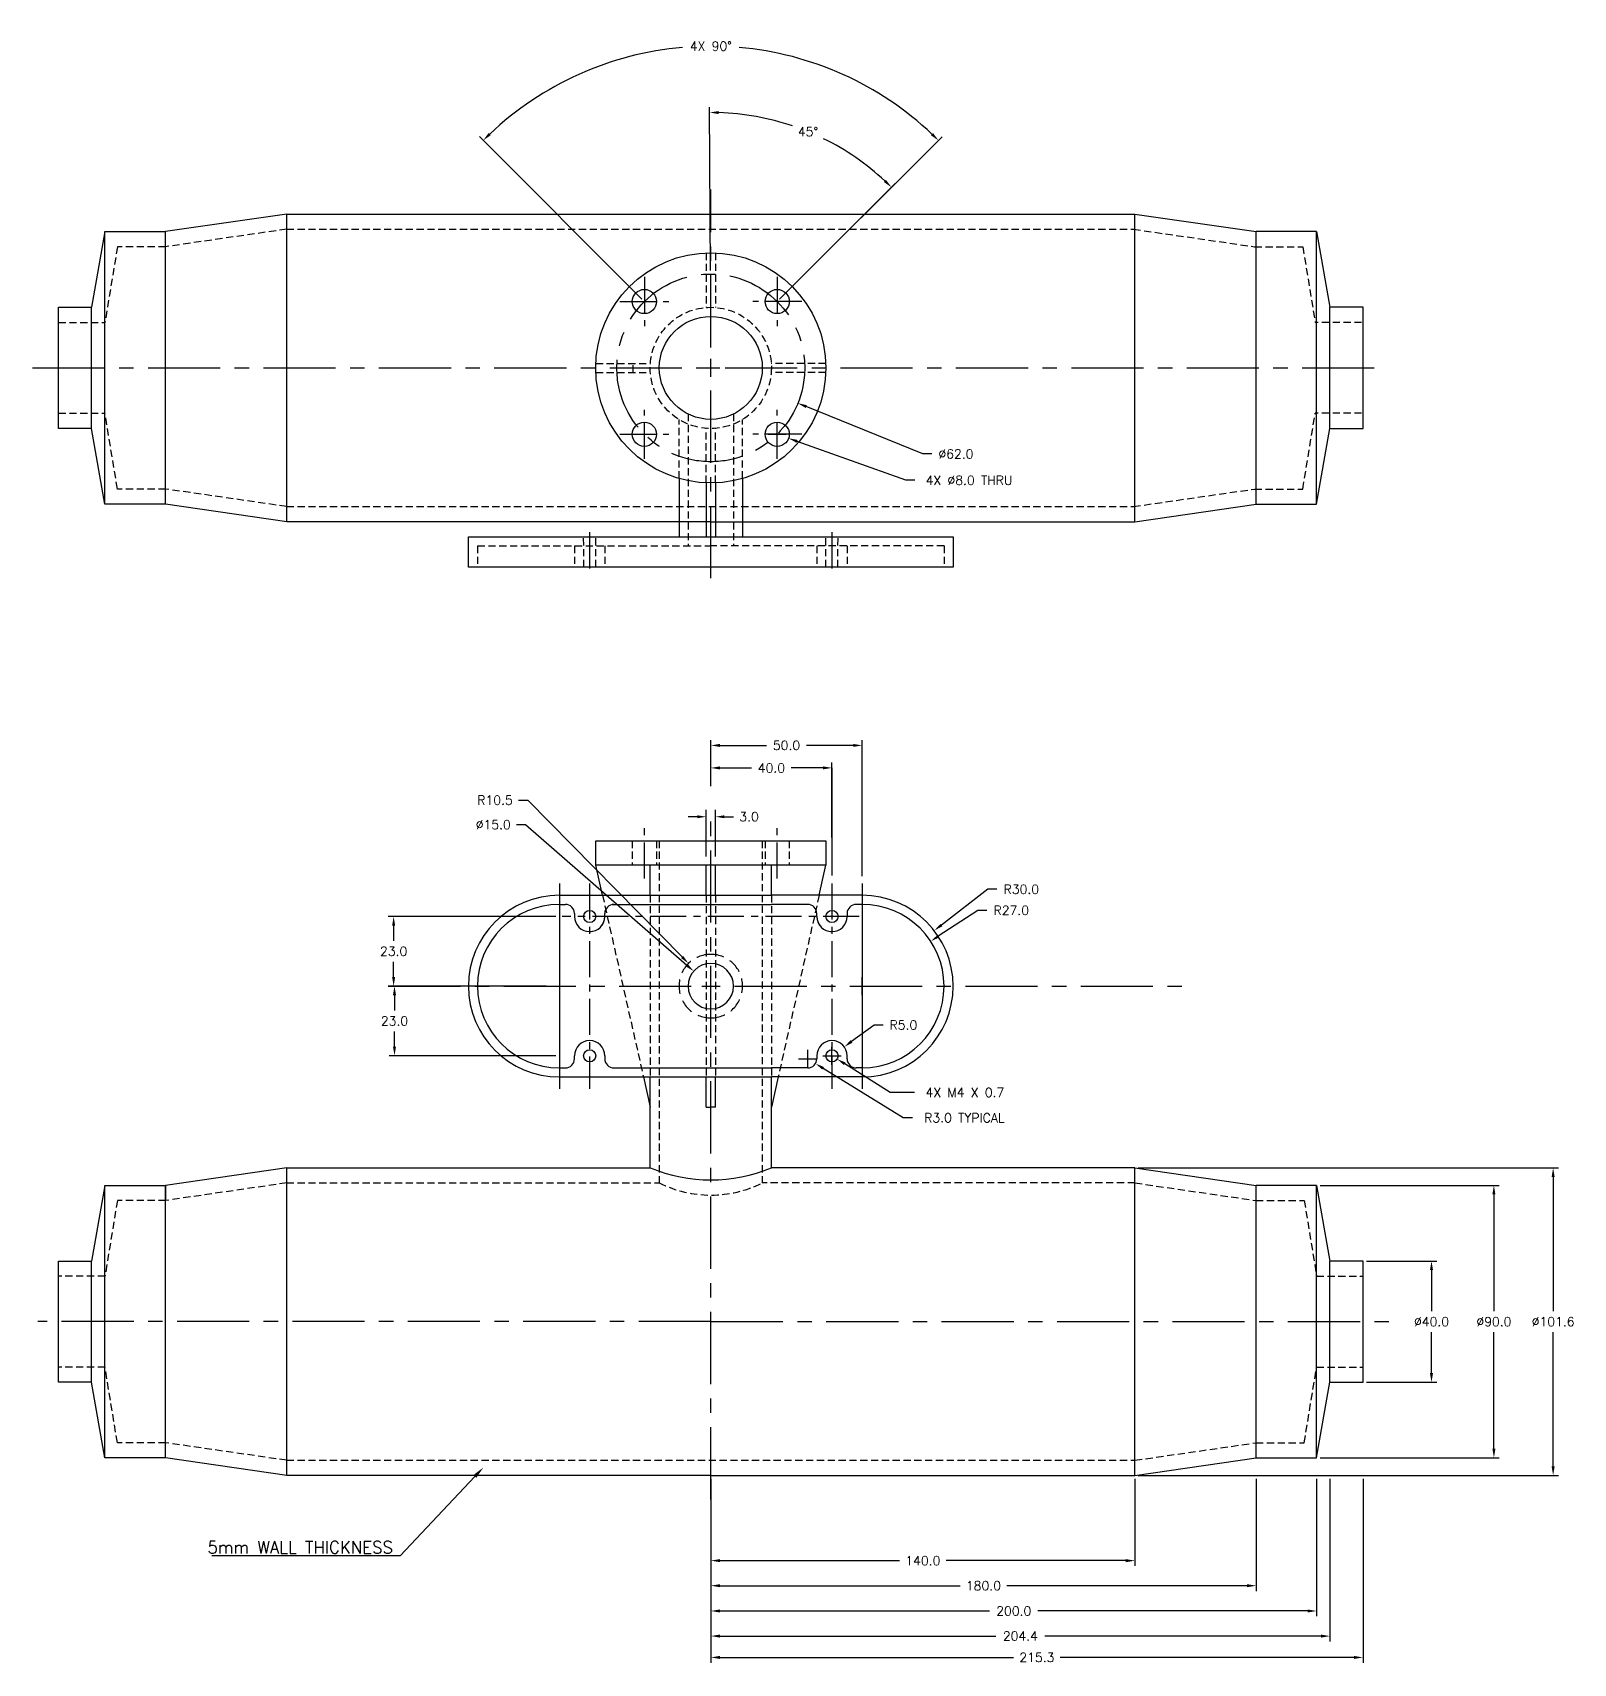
# Model space of a CAD drawing. Header units: millimetres. Extents: x -184 to 583, y -39 to 500.
# Drawn here: x -184 to 325, y -39 to 500 of the extents above; entities that cross this region are included whole.
import ezdxf
from ezdxf import colors
from ezdxf.entities.mleader import LeaderData, LeaderLine
from ezdxf.math import Vec2, Vec3

# ---------------------------------------------------------------- set-up
doc = ezdxf.new("R2010")
doc.units = ezdxf.units.MM
doc.header["$LTSCALE"] = 0.75
doc.linetypes.add('CENTER', pattern=[50.8, 31.75, -6.35, 6.35, -6.35])
doc.linetypes.add('HIDDEN', pattern=[9.525, 6.35, -3.175])
doc.layers.add('Center', color=7, linetype='CENTER')
doc.layers.add('Hidden', color=7, linetype='HIDDEN')
doc.styles.get("Standard").update_dxf_attribs({"font": 'simplex.shx'})
doc.dimstyles.new('mmDimStyle', dxfattribs={"dimtxt": 3, "dimasz": 3, "dimexe": 1.75, "dimexo": 1.125, "dimgap": 2, "dimtad": 0, "dimtih": 1, "dimtoh": 1, "dimdec": 1, "dimzin": 1, "dimdsep": 46, "dimtxsty": 'Standard', "dimcen": 3, "dimadec": 0, "dimazin": 0, "dimtfac": 1, "dimtdec": 1, "dimtofl": 0, "dimtmove": 0, "dimatfit": 3, "dimfxl": 1, "dimarcsym": 0})

# ---------------------------------------------------------------- blocks, each defined once
blk = doc.blocks.new('*D4')
at = {"color": 0, "lineweight": -2, "transparency": 16777216}
for p, q in [((40.17, 21.91), (40.17, -6.86)), ((180.17, 21.91), (180.17, -6.86))]:
    blk.add_line(p, q, dxfattribs=at)
at = {"color": 0, "linetype": 'Continuous', "lineweight": -2, "transparency": 16777216}
for p, q in [((43.17, -5.11), (102.45, -5.11)), ((177.17, -5.11), (117.88, -5.11))]:
    blk.add_line(p, q, dxfattribs=at)
at = {"color": 0, "transparency": 16777216}
for points in [[(43.17, -4.61), (43.17, -5.61), (40.17, -5.11)], [(177.17, -4.61), (177.17, -5.61), (180.17, -5.11)]]:
    blk.add_solid(points, dxfattribs=at)
at = {"layer": 'Defpoints', "color": 0, "transparency": 16777216}
for p in [(40.17, 23.03), (180.17, 23.03), (180.17, -5.11)]:
    blk.add_point(p, dxfattribs=at)
at = {"color": 0, "transparency": 16777216, "insert": (110.17, -5.11), "char_height": 3, "attachment_point": 5}
blk.add_mtext('140.0', dxfattribs=at)
blk = doc.blocks.new('*D5')
at = {"color": 0, "lineweight": -2, "transparency": 16777216}
for p, q in [((40.17, 21.91), (40.17, -15.13)), ((220.17, 21.91), (220.17, -15.13))]:
    blk.add_line(p, q, dxfattribs=at)
at = {"color": 0, "linetype": 'Continuous', "lineweight": -2, "transparency": 16777216}
for p, q in [((43.17, -13.38), (122.45, -13.38)), ((217.17, -13.38), (137.88, -13.38))]:
    blk.add_line(p, q, dxfattribs=at)
at = {"color": 0, "transparency": 16777216}
for points in [[(43.17, -12.88), (43.17, -13.88), (40.17, -13.38)], [(217.17, -12.88), (217.17, -13.88), (220.17, -13.38)]]:
    blk.add_solid(points, dxfattribs=at)
at = {"layer": 'Defpoints', "color": 0, "transparency": 16777216}
for p in [(40.17, 23.03), (220.17, 23.03), (220.17, -13.38)]:
    blk.add_point(p, dxfattribs=at)
at = {"color": 0, "transparency": 16777216, "insert": (130.17, -13.38), "char_height": 3, "attachment_point": 5}
blk.add_mtext('180.0', dxfattribs=at)
blk = doc.blocks.new('*D6')
at = {"color": 0, "lineweight": -2, "transparency": 16777216}
for p, q in [((40.17, 21.91), (40.17, -23.48)), ((240.17, 21.91), (240.17, -23.48))]:
    blk.add_line(p, q, dxfattribs=at)
at = {"color": 0, "linetype": 'Continuous', "lineweight": -2, "transparency": 16777216}
for p, q in [((43.17, -21.73), (132.17, -21.73)), ((237.17, -21.73), (148.17, -21.73))]:
    blk.add_line(p, q, dxfattribs=at)
at = {"color": 0, "transparency": 16777216}
for points in [[(43.17, -21.23), (43.17, -22.23), (40.17, -21.73)], [(237.17, -21.23), (237.17, -22.23), (240.17, -21.73)]]:
    blk.add_solid(points, dxfattribs=at)
at = {"layer": 'Defpoints', "color": 0, "transparency": 16777216}
for p in [(40.17, 23.03), (240.17, 23.03), (240.17, -21.73)]:
    blk.add_point(p, dxfattribs=at)
at = {"color": 0, "transparency": 16777216, "insert": (140.17, -21.73), "char_height": 3, "attachment_point": 5}
blk.add_mtext('200.0', dxfattribs=at)
blk = doc.blocks.new('*D7')
at = {"color": 0, "lineweight": -2, "transparency": 16777216}
for p, q in [((40.17, 21.91), (40.17, -31.77)), ((244.57, 21.91), (244.57, -31.77))]:
    blk.add_line(p, q, dxfattribs=at)
at = {"color": 0, "linetype": 'Continuous', "lineweight": -2, "transparency": 16777216}
for p, q in [((43.17, -30.02), (134.3, -30.02)), ((241.57, -30.02), (150.44, -30.02))]:
    blk.add_line(p, q, dxfattribs=at)
at = {"color": 0, "transparency": 16777216}
for points in [[(43.17, -29.52), (43.17, -30.52), (40.17, -30.02)], [(241.57, -29.52), (241.57, -30.52), (244.57, -30.02)]]:
    blk.add_solid(points, dxfattribs=at)
at = {"layer": 'Defpoints', "color": 0, "transparency": 16777216}
for p in [(40.17, 23.03), (244.57, 23.03), (244.57, -30.02)]:
    blk.add_point(p, dxfattribs=at)
at = {"color": 0, "transparency": 16777216, "insert": (142.37, -30.02), "char_height": 3, "attachment_point": 5}
blk.add_mtext('204.4', dxfattribs=at)
blk = doc.blocks.new('*D8')
at = {"color": 0, "lineweight": -2, "transparency": 16777216}
for p, q in [((40.17, 21.91), (40.17, -38.82)), ((255.47, 21.91), (255.47, -38.82))]:
    blk.add_line(p, q, dxfattribs=at)
at = {"color": 0, "linetype": 'Continuous', "lineweight": -2, "transparency": 16777216}
for p, q in [((43.17, -37.07), (140.1, -37.07)), ((252.47, -37.07), (155.53, -37.07))]:
    blk.add_line(p, q, dxfattribs=at)
at = {"color": 0, "transparency": 16777216}
for points in [[(43.17, -36.57), (43.17, -37.57), (40.17, -37.07)], [(252.47, -36.57), (252.47, -37.57), (255.47, -37.07)]]:
    blk.add_solid(points, dxfattribs=at)
at = {"layer": 'Defpoints', "color": 0, "transparency": 16777216}
for p in [(40.17, 23.03), (255.47, 23.03), (255.47, -37.07)]:
    blk.add_point(p, dxfattribs=at)
at = {"color": 0, "transparency": 16777216, "insert": (147.82, -37.07), "char_height": 3, "attachment_point": 5}
blk.add_mtext('215.3', dxfattribs=at)
blk = doc.blocks.new('*D9')
at = {"color": 0, "lineweight": -2, "transparency": 16777216}
for p, q in [((256.59, 93.83), (279.83, 93.83)), ((256.59, 53.83), (279.83, 53.83))]:
    blk.add_line(p, q, dxfattribs=at)
at = {"color": 0, "linetype": 'Continuous', "lineweight": -2, "transparency": 16777216}
for p, q in [((278.08, 90.83), (278.08, 77.33)), ((278.08, 56.83), (278.08, 70.33))]:
    blk.add_line(p, q, dxfattribs=at)
at = {"color": 0, "transparency": 16777216}
for points in [[(277.58, 90.83), (278.58, 90.83), (278.08, 93.83)], [(277.58, 56.83), (278.58, 56.83), (278.08, 53.83)]]:
    blk.add_solid(points, dxfattribs=at)
at = {"layer": 'Defpoints', "color": 0, "transparency": 16777216}
for p in [(255.47, 93.83), (255.47, 53.83), (278.08, 53.83)]:
    blk.add_point(p, dxfattribs=at)
at = {"color": 0, "transparency": 16777216, "insert": (278.08, 73.83), "char_height": 3, "attachment_point": 5}
blk.add_mtext('%%C40.0', dxfattribs=at)
blk = doc.blocks.new('*D10')
at = {"color": 0, "lineweight": -2, "transparency": 16777216}
for p, q in [((241.29, 118.83), (300.43, 118.83)), ((241.29, 28.83), (300.43, 28.83))]:
    blk.add_line(p, q, dxfattribs=at)
at = {"color": 0, "linetype": 'Continuous', "lineweight": -2, "transparency": 16777216}
for p, q in [((298.68, 115.83), (298.68, 77.33)), ((298.68, 31.83), (298.68, 70.33))]:
    blk.add_line(p, q, dxfattribs=at)
at = {"color": 0, "transparency": 16777216}
for points in [[(298.18, 115.83), (299.18, 115.83), (298.68, 118.83)], [(298.18, 31.83), (299.18, 31.83), (298.68, 28.83)]]:
    blk.add_solid(points, dxfattribs=at)
at = {"layer": 'Defpoints', "color": 0, "transparency": 16777216}
for p in [(240.17, 118.83), (240.17, 28.83), (298.68, 28.83)]:
    blk.add_point(p, dxfattribs=at)
at = {"color": 0, "transparency": 16777216, "insert": (298.68, 73.83), "char_height": 3, "attachment_point": 5}
blk.add_mtext('%%C90.0', dxfattribs=at)
blk = doc.blocks.new('*D11')
at = {"color": 0, "lineweight": -2, "transparency": 16777216}
for p, q in [((181.29, 124.63), (319.98, 124.63)), ((181.29, 23.03), (319.98, 23.03))]:
    blk.add_line(p, q, dxfattribs=at)
at = {"color": 0, "linetype": 'Continuous', "lineweight": -2, "transparency": 16777216}
for p, q in [((318.23, 121.63), (318.23, 77.33)), ((318.23, 26.03), (318.23, 70.33))]:
    blk.add_line(p, q, dxfattribs=at)
at = {"color": 0, "transparency": 16777216}
for points in [[(317.73, 121.63), (318.73, 121.63), (318.23, 124.63)], [(317.73, 26.03), (318.73, 26.03), (318.23, 23.03)]]:
    blk.add_solid(points, dxfattribs=at)
at = {"layer": 'Defpoints', "color": 0, "transparency": 16777216}
for p in [(180.17, 124.63), (180.17, 23.03), (318.23, 23.03)]:
    blk.add_point(p, dxfattribs=at)
at = {"color": 0, "transparency": 16777216, "insert": (318.23, 73.83), "char_height": 3, "attachment_point": 5}
blk.add_mtext('%%C101.6', dxfattribs=at)
blk = doc.blocks.new('*D12')
at = {"color": 0, "lineweight": -2, "transparency": 16777216}
for p, q in [((-10.96, 207.63), (-66.29, 207.63)), ((-16.91, 184.63), (-66.29, 184.63))]:
    blk.add_line(p, q, dxfattribs=at)
at = {"color": 0, "linetype": 'Continuous', "lineweight": -2, "transparency": 16777216}
for p, q in [((-64.54, 204.63), (-64.54, 199.63)), ((-64.54, 187.63), (-64.54, 192.63))]:
    blk.add_line(p, q, dxfattribs=at)
at = {"color": 0, "transparency": 16777216}
for points in [[(-65.04, 204.63), (-64.04, 204.63), (-64.54, 207.63)], [(-65.04, 187.63), (-64.04, 187.63), (-64.54, 184.63)]]:
    blk.add_solid(points, dxfattribs=at)
at = {"layer": 'Defpoints', "color": 0, "transparency": 16777216}
for p in [(-64.54, 207.63), (-9.83, 207.63), (-15.79, 184.63)]:
    blk.add_point(p, dxfattribs=at)
at = {"color": 0, "transparency": 16777216, "insert": (-64.54, 196.13), "char_height": 3, "attachment_point": 5}
blk.add_mtext('23.0', dxfattribs=at)
blk = doc.blocks.new('*D13')
at = {"color": 0, "lineweight": -2, "transparency": 16777216}
for p, q in [((-14.18, 184.63), (-66, 184.63)), ((-10.96, 161.63), (-66, 161.63))]:
    blk.add_line(p, q, dxfattribs=at)
at = {"color": 0, "linetype": 'Continuous', "lineweight": -2, "transparency": 16777216}
for p, q in [((-64.25, 181.63), (-64.25, 176.63)), ((-64.25, 164.63), (-64.25, 169.63))]:
    blk.add_line(p, q, dxfattribs=at)
at = {"color": 0, "transparency": 16777216}
for points in [[(-64.75, 181.63), (-63.75, 181.63), (-64.25, 184.63)], [(-64.75, 164.63), (-63.75, 164.63), (-64.25, 161.63)]]:
    blk.add_solid(points, dxfattribs=at)
at = {"layer": 'Defpoints', "color": 0, "transparency": 16777216}
for p in [(-13.05, 184.63), (-64.25, 161.63), (-9.83, 161.63)]:
    blk.add_point(p, dxfattribs=at)
at = {"color": 0, "transparency": 16777216, "insert": (-64.25, 173.13), "char_height": 3, "attachment_point": 5}
blk.add_mtext('23.0', dxfattribs=at)
blk = doc.blocks.new('*D14')
at = {"color": 0, "lineweight": -2, "transparency": 16777216}
for p, q in [((40.17, 250.62), (40.17, 258.45)), ((80.17, 233.76), (80.17, 258.45))]:
    blk.add_line(p, q, dxfattribs=at)
at = {"color": 0, "linetype": 'Continuous', "lineweight": -2, "transparency": 16777216}
for p, q in [((43.17, 256.7), (53.6, 256.7)), ((77.17, 256.7), (66.74, 256.7))]:
    blk.add_line(p, q, dxfattribs=at)
at = {"color": 0, "transparency": 16777216}
for points in [[(43.17, 257.2), (43.17, 256.2), (40.17, 256.7)], [(77.17, 257.2), (77.17, 256.2), (80.17, 256.7)]]:
    blk.add_solid(points, dxfattribs=at)
at = {"layer": 'Defpoints', "color": 0, "transparency": 16777216}
for p in [(80.17, 256.7), (40.17, 249.5), (80.17, 232.63)]:
    blk.add_point(p, dxfattribs=at)
at = {"color": 0, "transparency": 16777216, "insert": (60.17, 256.7), "char_height": 3, "attachment_point": 5}
blk.add_mtext('40.0', dxfattribs=at)
blk = doc.blocks.new('*D15')
at = {"color": 0, "lineweight": -2, "transparency": 16777216}
for p, q in [((40.17, 251), (40.17, 265.88)), ((90.17, 220.92), (90.17, 265.88))]:
    blk.add_line(p, q, dxfattribs=at)
at = {"color": 0, "linetype": 'Continuous', "lineweight": -2, "transparency": 16777216}
for p, q in [((43.17, 264.13), (58.6, 264.13)), ((87.17, 264.13), (71.74, 264.13))]:
    blk.add_line(p, q, dxfattribs=at)
at = {"color": 0, "transparency": 16777216}
for points in [[(43.17, 264.63), (43.17, 263.63), (40.17, 264.13)], [(87.17, 264.63), (87.17, 263.63), (90.17, 264.13)]]:
    blk.add_solid(points, dxfattribs=at)
at = {"layer": 'Defpoints', "color": 0, "transparency": 16777216}
for p in [(90.17, 264.13), (40.17, 249.87), (90.17, 219.8)]:
    blk.add_point(p, dxfattribs=at)
at = {"color": 0, "transparency": 16777216, "insert": (65.17, 264.13), "char_height": 3, "attachment_point": 5}
blk.add_mtext('50.0', dxfattribs=at)
blk = doc.blocks.new('*D25')
at = {"color": 0, "lineweight": -2, "transparency": 16777216}
for p, q in [((40.02, 420.94), (39.77, 474.91)), ((62.88, 411.53), (101.05, 449.7))]:
    blk.add_line(p, q, dxfattribs=at)
at = {"color": 0, "linetype": 'Continuous', "lineweight": -2, "transparency": 16777216}
for start, end in [(71.3618, 88.2253), (47.0379, 63.7984)]:
    blk.add_arc((40.17, 388.81), 84.35, start, end, dxfattribs=at)
at = {"color": 0, "transparency": 16777216}
for points in [[(42.77, 472.62), (42.79, 473.62), (39.78, 473.16)], [(98, 450.9), (97.31, 450.18), (99.81, 448.46)]]:
    blk.add_solid(points, dxfattribs=at)
at = {"layer": 'Defpoints', "color": 0, "transparency": 16777216}
for p in [(82.23, 461.93), (40.02, 419.81), (62.09, 410.73), (40.17, 388.81)]:
    blk.add_point(p, dxfattribs=at)
at = {"color": 0, "transparency": 16777216, "insert": (72.27, 466.82), "char_height": 3, "attachment_point": 5}
blk.add_mtext('45°', dxfattribs=at)
blk = doc.blocks.new('*D26')
at = {"color": 0, "lineweight": -2, "transparency": 16777216}
for p, q in [((17.45, 411.53), (-36.2, 465.18)), ((62.89, 411.52), (116.57, 465.14))]:
    blk.add_line(p, q, dxfattribs=at)
at = {"color": 0, "linetype": 'Continuous', "lineweight": -2, "transparency": 16777216}
for start, end in [(95.0399, 133.3821), (46.5925, 84.9347)]:
    blk.add_arc((40.17, 388.81), 106.25, start, end, dxfattribs=at)
at = {"color": 0, "transparency": 16777216}
for points in [[(-32.46, 465.67), (-33.16, 466.39), (-34.96, 463.94)], [(113.53, 466.36), (112.83, 465.64), (115.33, 463.91)]]:
    blk.add_solid(points, dxfattribs=at)
at = {"layer": 'Defpoints', "color": 0, "transparency": 16777216}
for p in [(67.7, 491.43), (18.25, 410.73), (62.1, 410.72), (40.17, 388.81)]:
    blk.add_point(p, dxfattribs=at)
at = {"color": 0, "transparency": 16777216, "insert": (40.19, 495.06), "char_height": 3, "attachment_point": 5}
blk.add_mtext('4X 90°', dxfattribs=at)
blk = doc.blocks.new('*D27')
at = {"color": 0, "lineweight": -2, "transparency": 16777216}
for p, q in [((37.17, 388.81), (43.17, 388.81)), ((40.17, 385.81), (40.17, 391.81))]:
    blk.add_line(p, q, dxfattribs=at)
at = {"color": 0, "linetype": 'Continuous', "lineweight": -2, "transparency": 16777216}
for p, q in [((110.16, 360.39), (71.67, 376.02)), ((113.16, 360.39), (110.16, 360.39))]:
    blk.add_line(p, q, dxfattribs=at)
at = {"color": 0, "transparency": 16777216}
blk.add_solid([(71.86, 376.49), (71.48, 375.56), (68.89, 377.15)], dxfattribs=at)
at = {"layer": 'Defpoints', "color": 0, "transparency": 16777216}
for p in [(11.44, 400.48), (68.89, 377.15)]:
    blk.add_point(p, dxfattribs=at)
at = {"color": 0, "transparency": 16777216, "insert": (121.09, 360.39), "char_height": 3, "attachment_point": 5}
blk.add_mtext('∅62.0', dxfattribs=at)
blk = doc.blocks.new('*D28')
at = {"color": 0, "lineweight": -2, "transparency": 16777216}
for p, q in [((59.09, 366.89), (65.09, 366.89)), ((62.09, 363.89), (62.09, 369.89))]:
    blk.add_line(p, q, dxfattribs=at)
at = {"color": 0, "linetype": 'Continuous', "lineweight": -2, "transparency": 16777216}
for p, q in [((104.57, 351.7), (68.68, 364.54)), ((107.57, 351.7), (104.57, 351.7))]:
    blk.add_line(p, q, dxfattribs=at)
at = {"color": 0, "transparency": 16777216}
blk.add_solid([(68.85, 365.01), (68.51, 364.06), (65.85, 365.55)], dxfattribs=at)
at = {"layer": 'Defpoints', "color": 0, "transparency": 16777216}
for p in [(58.32, 368.24), (65.85, 365.55)]:
    blk.add_point(p, dxfattribs=at)
at = {"color": 0, "transparency": 16777216, "insert": (125.43, 351.7), "char_height": 3, "attachment_point": 5}
blk.add_mtext('4X ∅8.0 THRU', dxfattribs=at)
blk = doc.blocks.new('*D43')
at = {"color": 0, "linetype": 'Continuous', "lineweight": -2, "ltscale": 0.5, "transparency": 16777216}
for p, q in [((35.67, 240.57), (32.67, 240.57)), ((44.67, 240.57), (47.67, 240.57))]:
    blk.add_line(p, q, dxfattribs=at)
at = {"color": 0, "lineweight": -2, "ltscale": 0.5, "transparency": 16777216}
for p, q in [((38.67, 241.69), (38.67, 242.32)), ((41.67, 241.69), (41.67, 242.32))]:
    blk.add_line(p, q, dxfattribs=at)
at = {"color": 0, "ltscale": 0.5, "transparency": 16777216}
for points in [[(35.67, 241.07), (35.67, 240.07), (38.67, 240.57)], [(44.67, 241.07), (44.67, 240.07), (41.67, 240.57)]]:
    blk.add_solid(points, dxfattribs=at)
at = {"layer": 'Defpoints', "color": 0, "ltscale": 0.5, "transparency": 16777216}
for p in [(38.67, 240.57), (41.67, 240.57), (41.67, 240.57)]:
    blk.add_point(p, dxfattribs=at)
at = {"color": 0, "ltscale": 0.5, "transparency": 16777216, "insert": (52.81, 240.57), "char_height": 3, "attachment_point": 5}
blk.add_mtext('3.0', dxfattribs=at)
blk = doc.blocks.new('*D46')
at = {"color": 0, "linetype": 'Continuous', "lineweight": -2, "ltscale": 0.5, "transparency": 16777216}
for p, q in [((-24.01, 237.96), (-21.01, 237.96)), ((-21.01, 237.96), (32.25, 191.53))]:
    blk.add_line(p, q, dxfattribs=at)
at = {"color": 0, "lineweight": -2, "ltscale": 0.5, "transparency": 16777216}
for p, q in [((37.17, 184.63), (43.17, 184.63)), ((40.17, 181.63), (40.17, 187.63))]:
    blk.add_line(p, q, dxfattribs=at)
at = {"color": 0, "ltscale": 0.5, "transparency": 16777216}
blk.add_solid([(32.58, 191.91), (31.92, 191.16), (34.51, 189.56)], dxfattribs=at)
at = {"layer": 'Defpoints', "color": 0, "ltscale": 0.5, "transparency": 16777216}
for p in [(34.51, 189.56), (45.82, 179.71)]:
    blk.add_point(p, dxfattribs=at)
at = {"color": 0, "ltscale": 0.5, "transparency": 16777216, "insert": (-31.65, 237.96), "char_height": 3, "attachment_point": 5}
blk.add_mtext('∅15.0', dxfattribs=at)
blk = doc.blocks.new('*D47')
at = {"color": 0, "linetype": 'Continuous', "lineweight": -2, "ltscale": 0.5, "transparency": 16777216}
for p, q in [((-23.27, 246.04), (-20.27, 246.04)), ((-20.27, 246.04), (30.7, 194.26))]:
    blk.add_line(p, q, dxfattribs=at)
at = {"color": 0, "lineweight": -2, "ltscale": 0.5, "transparency": 16777216}
for p, q in [((37.17, 184.63), (43.17, 184.63)), ((40.17, 181.63), (40.17, 187.63))]:
    blk.add_line(p, q, dxfattribs=at)
at = {"color": 0, "ltscale": 0.5, "transparency": 16777216}
blk.add_solid([(31.05, 194.61), (30.34, 193.91), (32.8, 192.12)], dxfattribs=at)
at = {"layer": 'Defpoints', "color": 0, "ltscale": 0.5, "transparency": 16777216}
for p in [(32.8, 192.12), (40.17, 184.63)]:
    blk.add_point(p, dxfattribs=at)
at = {"color": 0, "ltscale": 0.5, "transparency": 16777216, "insert": (-31.06, 246.04), "char_height": 3, "attachment_point": 5}
blk.add_mtext('R10.5', dxfattribs=at)
blk = doc.blocks.new('*D48')
at = {"color": 0, "linetype": 'Continuous', "lineweight": -2, "ltscale": 0.5, "transparency": 16777216}
for p, q in [((128.31, 209.65), (115.25, 201.09)), ((131.31, 209.65), (128.31, 209.65))]:
    blk.add_line(p, q, dxfattribs=at)
at = {"color": 0, "lineweight": -2, "ltscale": 0.5, "transparency": 16777216}
for p, q in [((87.17, 184.63), (93.17, 184.63)), ((90.17, 181.63), (90.17, 187.63))]:
    blk.add_line(p, q, dxfattribs=at)
at = {"color": 0, "ltscale": 0.5, "transparency": 16777216}
blk.add_solid([(114.98, 201.5), (115.53, 200.67), (112.75, 199.44)], dxfattribs=at)
at = {"layer": 'Defpoints', "color": 0, "ltscale": 0.5, "transparency": 16777216}
for p in [(112.75, 199.44), (90.17, 184.63)]:
    blk.add_point(p, dxfattribs=at)
at = {"color": 0, "ltscale": 0.5, "transparency": 16777216, "insert": (139.38, 209.65), "char_height": 3, "attachment_point": 5}
blk.add_mtext('R27.0', dxfattribs=at)
blk = doc.blocks.new('*D49')
at = {"color": 0, "linetype": 'Continuous', "lineweight": -2, "ltscale": 0.5, "transparency": 16777216}
for p, q in [((131.62, 216.63), (116.29, 204.8)), ((134.62, 216.63), (131.62, 216.63))]:
    blk.add_line(p, q, dxfattribs=at)
at = {"color": 0, "lineweight": -2, "ltscale": 0.5, "transparency": 16777216}
for p, q in [((87.17, 184.63), (93.17, 184.63)), ((90.17, 181.63), (90.17, 187.63))]:
    blk.add_line(p, q, dxfattribs=at)
at = {"color": 0, "ltscale": 0.5, "transparency": 16777216}
blk.add_solid([(115.98, 205.19), (116.6, 204.4), (113.92, 202.97)], dxfattribs=at)
at = {"layer": 'Defpoints', "color": 0, "ltscale": 0.5, "transparency": 16777216}
for p in [(113.92, 202.97), (90.17, 184.63)]:
    blk.add_point(p, dxfattribs=at)
at = {"color": 0, "ltscale": 0.5, "transparency": 16777216, "insert": (142.69, 216.63), "char_height": 3, "attachment_point": 5}
blk.add_mtext('R30.0', dxfattribs=at)
blk = doc.blocks.new('*D50')
at = {"color": 0, "linetype": 'Continuous', "lineweight": -2, "ltscale": 0.5, "transparency": 16777216}
for p, q in [((94.11, 171.78), (86.63, 166.34)), ((97.11, 171.78), (94.11, 171.78))]:
    blk.add_line(p, q, dxfattribs=at)
at = {"color": 0, "lineweight": -2, "ltscale": 0.5, "transparency": 16777216}
for p, q in [((77.17, 161.63), (83.17, 161.63)), ((80.17, 158.63), (80.17, 164.63))]:
    blk.add_line(p, q, dxfattribs=at)
at = {"color": 0, "ltscale": 0.5, "transparency": 16777216}
blk.add_solid([(86.34, 166.75), (86.93, 165.94), (84.21, 164.58)], dxfattribs=at)
at = {"layer": 'Defpoints', "color": 0, "ltscale": 0.5, "transparency": 16777216}
for p in [(80.17, 161.63), (84.21, 164.58)]:
    blk.add_point(p, dxfattribs=at)
at = {"color": 0, "ltscale": 0.5, "transparency": 16777216, "insert": (103.75, 171.78), "char_height": 3, "attachment_point": 5}
blk.add_mtext('R5.0', dxfattribs=at)
blk = doc.blocks.new('*D51')
at = {"color": 0, "lineweight": -2, "ltscale": 0.5, "transparency": 16777216}
for p, q in [((77.17, 161.63), (83.17, 161.63)), ((80.17, 158.63), (80.17, 164.63))]:
    blk.add_line(p, q, dxfattribs=at)
at = {"color": 0, "linetype": 'Continuous', "lineweight": -2, "ltscale": 0.5, "transparency": 16777216}
for p, q in [((99.35, 149.51), (84.39, 158.96)), ((107.42, 149.51), (99.35, 149.51))]:
    blk.add_line(p, q, dxfattribs=at)
at = {"color": 0, "ltscale": 0.5, "transparency": 16777216}
blk.add_solid([(84.66, 159.39), (84.13, 158.54), (81.86, 160.57)], dxfattribs=at)
at = {"layer": 'Defpoints', "color": 0, "ltscale": 0.5, "transparency": 16777216}
for p in [(80.17, 161.63), (81.86, 160.57)]:
    blk.add_point(p, dxfattribs=at)
at = {"color": 0, "ltscale": 0.5, "transparency": 16777216, "insert": (124.06, 149.51), "char_height": 3, "attachment_point": 5}
blk.add_mtext('4X M4 X 0.7', dxfattribs=at)
blk = doc.blocks.new('*D52')
at = {"color": 0, "lineweight": -2, "ltscale": 0.5, "transparency": 16777216}
for p, q in [((72.17, 157.63), (72.17, 163.63)), ((69.17, 160.63), (75.17, 160.63))]:
    blk.add_line(p, q, dxfattribs=at)
at = {"color": 0, "linetype": 'Continuous', "lineweight": -2, "ltscale": 0.5, "transparency": 16777216}
for p, q in [((103.72, 141.13), (77.27, 157.48)), ((106.72, 141.13), (103.72, 141.13))]:
    blk.add_line(p, q, dxfattribs=at)
at = {"color": 0, "ltscale": 0.5, "transparency": 16777216}
blk.add_solid([(77.53, 157.91), (77.01, 157.05), (74.72, 159.06)], dxfattribs=at)
at = {"layer": 'Defpoints', "color": 0, "ltscale": 0.5, "transparency": 16777216}
for p in [(72.17, 160.63), (74.72, 159.06)]:
    blk.add_point(p, dxfattribs=at)
at = {"color": 0, "ltscale": 0.5, "transparency": 16777216, "insert": (123.87, 141.13), "char_height": 3, "attachment_point": 5}
blk.add_mtext('R3.0 TYPICAL', dxfattribs=at)

msp = doc.modelspace()

# ---------------------------------------------------------------- linework, layer by layer
for p, q in [((-99.83, 439.61), (-139.83, 433.81)), ((-99.83, 338.01), (-99.83, 439.61)), ((-99.83, 439.61), (180.17, 439.61)), ((180.17, 338.01), (180.17, 439.61)), ((180.17, 439.61), (220.17, 433.81)), ((-159.83, 433.81), (-164.23, 408.81)), ((-159.83, 343.81), (-159.83, 433.81)), ((-159.83, 433.81), (-139.83, 433.81)), ((-139.83, 343.81), (-139.83, 433.81)), ((220.17, 343.81), (220.17, 433.81)), ((240.17, 433.81), (220.17, 433.81)), ((240.17, 343.81), (240.17, 433.81)), ((240.17, 433.81), (244.57, 408.81)), ((-175.13, 368.81), (-175.13, 408.81)), ((-175.13, 408.81), (-164.23, 408.81)), ((-164.23, 368.81), (-164.23, 408.81)), ((244.57, 368.81), (244.57, 408.81)), ((255.47, 408.81), (244.57, 408.81)), ((255.47, 368.81), (255.47, 408.81)), ((-164.23, 368.81), (-175.13, 368.81)), ((-159.83, 343.81), (-164.23, 368.81)), ((240.17, 343.81), (244.57, 368.81)), ((244.57, 368.81), (255.47, 368.81)), ((29.67, 352.29), (29.67, 333.01)), ((38.67, 350.84), (38.67, 333.01)), ((41.67, 350.84), (41.67, 333.01)), ((50.67, 352.29), (50.67, 333.01)), ((-139.83, 343.81), (-159.83, 343.81)), ((-99.83, 338.01), (-139.83, 343.81)), ((180.17, 338.01), (220.17, 343.81)), ((220.17, 343.81), (240.17, 343.81)), ((40.17, 338.01), (-99.83, 338.01)), ((40.17, 338.01), (180.17, 338.01)), ((-39.83, 323.01), (-39.83, 333.01)), ((-39.83, 333.01), (40.17, 333.01)), ((40.17, 333.01), (120.17, 333.01)), ((120.17, 333.01), (120.17, 323.01)), ((120.17, 323.01), (-39.83, 323.01)), ((80.17, 256.7), (80.17, 221.22)), ((2.17, 232.63), (78.17, 232.63)), ((2.17, 224.63), (2.17, 232.63)), ((78.17, 232.63), (78.17, 224.63)), ((4.42, 214.63), (2.17, 224.63)), ((78.17, 224.63), (2.17, 224.63)), ((20.17, 214.63), (20.17, 224.63)), ((38.67, 214.63), (38.67, 224.63)), ((41.67, 214.63), (41.67, 224.63)), ((60.17, 214.63), (60.17, 224.63)), ((75.92, 214.63), (78.17, 224.63)), ((-9.83, 214.63), (20.17, 214.63)), ((-9.83, 211.63), (-7.83, 211.63)), ((7.6, 211.63), (20.17, 211.63)), ((20.17, 214.63), (60.17, 214.63)), ((20.17, 211.63), (60.17, 211.63)), ((90.17, 214.63), (60.17, 214.63)), ((72.73, 211.63), (60.17, 211.63)), ((90.17, 211.63), (88.17, 211.63)), ((-4.83, 208.63), (-4.83, 207.63)), ((5.17, 207.63), (5.17, 208.63)), ((75.17, 207.63), (75.17, 208.63)), ((85.17, 208.63), (85.17, 207.63)), ((-4.83, 160.63), (-4.83, 161.63)), ((5.17, 161.63), (5.17, 160.63)), ((75.17, 161.63), (75.17, 160.63)), ((85.17, 160.63), (85.17, 161.63)), ((-9.83, 157.63), (-7.83, 157.63)), ((8.17, 157.63), (20.17, 157.63)), ((20.17, 157.63), (60.17, 157.63)), ((72.17, 157.63), (60.17, 157.63)), ((90.17, 157.63), (88.17, 157.63)), ((-9.83, 154.63), (20.17, 154.63)), ((20.17, 154.63), (60.17, 154.63)), ((90.17, 154.63), (60.17, 154.63)), ((20.17, 124.63), (20.17, 144.63)), ((60.17, 124.63), (60.17, 144.63)), ((-99.83, 124.63), (-139.83, 118.83)), ((-99.83, 23.03), (-99.83, 124.63)), ((-99.83, 124.63), (20.17, 124.63)), ((180.17, 124.63), (60.17, 124.63)), ((180.17, 23.03), (180.17, 124.63)), ((180.17, 124.63), (220.17, 118.83)), ((-159.83, 118.83), (-164.23, 93.83)), ((-159.83, 28.83), (-159.83, 118.83)), ((-159.83, 118.83), (-139.83, 118.83)), ((-139.83, 28.83), (-139.83, 118.83)), ((220.17, 28.83), (220.17, 118.83)), ((240.17, 118.83), (220.17, 118.83)), ((240.17, 28.83), (240.17, 118.83)), ((240.17, 118.83), (244.57, 93.83)), ((-175.13, 53.83), (-175.13, 93.83)), ((-175.13, 93.83), (-164.23, 93.83)), ((-164.23, 53.83), (-164.23, 93.83)), ((244.57, 53.83), (244.57, 93.83)), ((255.47, 93.83), (244.57, 93.83)), ((255.47, 53.83), (255.47, 93.83)), ((-164.23, 53.83), (-175.13, 53.83)), ((-159.83, 28.83), (-164.23, 53.83)), ((240.17, 28.83), (244.57, 53.83)), ((244.57, 53.83), (255.47, 53.83)), ((-139.83, 28.83), (-159.83, 28.83)), ((-99.83, 23.03), (-139.83, 28.83)), ((180.17, 23.03), (220.17, 28.83)), ((220.17, 28.83), (240.17, 28.83)), ((40.17, 23.03), (-99.83, 23.03)), ((40.17, 23.03), (180.17, 23.03))]:
    msp.add_line(p, q)
at = {"ltscale": 0.5}
for p, q in [((38.67, 227.4), (38.67, 242.81)), ((41.67, 227.4), (41.67, 242.81)), ((-9.83, 218.53), (-9.83, 150.75)), ((90.17, 218.53), (90.17, 150.75)), ((17.92, 154.63), (20.17, 144.63)), ((20.17, 144.63), (20.17, 154.63)), ((38.67, 144.63), (38.67, 154.63)), ((41.67, 144.63), (41.67, 154.63)), ((62.42, 154.63), (60.17, 144.63)), ((60.17, 144.63), (60.17, 154.63)), ((-139.83, 118.83), (-139.83, 113.83))]:
    msp.add_line(p, q, dxfattribs=at)
for centre, radius in [((40.17, 388.81), 38), ((18.25, 410.73), 4), ((62.09, 410.73), 4), ((18.25, 366.89), 4), ((62.09, 366.89), 4), ((0.17, 207.63), 2), ((0.17, 207.63), 2), ((80.17, 207.63), 2), ((80.17, 207.63), 2), ((0.17, 161.63), 2), ((80.17, 161.63), 2)]:
    msp.add_circle(centre, radius)
msp.add_circle((40.17, 388.81), 17, dxfattribs=at)
for centre, radius, start, end in [((-9.83, 184.63), 30, 90, 270), ((-9.83, 184.63), 27, 90, 270), ((-7.83, 208.63), 3, 0, 90), ((8.17, 208.63), 3, 90, 180), ((72.17, 208.63), 3, 0, 90), ((88.17, 208.63), 3, 90, 180), ((90.17, 184.63), 30, 270, 90), ((90.17, 184.63), 27, 270, 90), ((0.17, 207.63), 5, 180, 0), ((0.17, 207.63), 5, 269.9862, 1.2553), ((80.17, 207.63), 5, 178.7447, 270.0138), ((80.17, 207.63), 5, 180, 0), ((40.17, 184.63), 7.5, 90, 270), ((40.17, 184.63), 7.5, 270, 90), ((0.17, 161.63), 5, 0, 180), ((80.17, 161.63), 5, 0, 180), ((-7.83, 160.63), 3, 270, 0), ((8.17, 160.63), 3, 180, 270), ((72.17, 160.63), 3, 270, 0), ((88.17, 160.63), 3, 180, 270), ((40.17, 172.63), 52, 247.3801, 292.6199), ((40.17, 172.63), 52, 247.3801, 292.6199)]:
    msp.add_arc(centre, radius, start, end)
at = {"layer": 'Center'}
for p, q in [((40.17, 319.38), (40.17, 447.77)), ((-183.71, 388.81), (262.3, 388.81)), ((40.17, 15.11), (40.17, 242.81)), ((-66.29, 184.63), (198.17, 184.63)), ((38.67, 144.63), (40.17, 144.63)), ((41.67, 144.63), (40.17, 144.63)), ((40.17, 73.83), (-181.97, 73.83)), ((40.17, 73.83), (264.91, 73.83))]:
    msp.add_line(p, q, dxfattribs=at)
at = {"layer": 'Center', "ltscale": 0.5}
for p, q in [((18.25, 418.83), (18.25, 402.63)), ((62.09, 418.83), (62.09, 402.63)), ((10.15, 410.73), (26.33, 410.73)), ((70.19, 410.73), (54, 410.73)), ((18.25, 358.79), (18.25, 374.99)), ((62.09, 358.79), (62.09, 374.99)), ((10.15, 366.89), (26.33, 366.89)), ((70.19, 366.89), (54, 366.89)), ((0.17, 334.51), (0.17, 321.56)), ((80.17, 334.51), (80.17, 321.56)), ((18.25, 220.17), (18.25, 237.09)), ((62.09, 220.17), (62.09, 237.09)), ((0.17, 218.53), (0.17, 150.71)), ((80.17, 218.53), (80.17, 150.71)), ((89.17, 207.63), (-8.86, 207.63))]:
    msp.add_line(p, q, dxfattribs=at)
at = {"layer": 'Center'}
msp.add_circle((40.17, 388.81), 31, dxfattribs=at)
at = {"layer": 'Hidden', "ltscale": 0.5}
for p, q in [((-99.83, 434.61), (-139.83, 428.81)), ((-99.83, 434.61), (180.17, 434.61)), ((179.7, 434.61), (219.7, 428.81)), ((-155.71, 428.81), (-159.83, 403.81)), ((-139.83, 428.81), (-155.71, 428.81)), ((38.67, 426.78), (38.67, 408.76)), ((41.67, 426.78), (41.67, 408.76)), ((219.7, 428.81), (235.58, 428.81)), ((235.58, 428.81), (239.7, 403.81)), ((-175.13, 403.81), (-159.83, 403.81)), ((255, 403.81), (239.7, 403.81)), ((2.2, 390.31), (20.22, 390.31)), ((14.56, 387.31), (14.56, 390.31)), ((78.14, 390.31), (60.11, 390.31)), ((2.2, 387.31), (20.22, 387.31)), ((78.14, 387.31), (60.11, 387.31)), ((-175.13, 373.81), (-159.83, 373.81)), ((-155.71, 348.81), (-159.83, 373.81)), ((29.67, 352.29), (29.67, 371.79)), ((32.67, 373.56), (32.67, 330.01)), ((47.67, 373.56), (47.67, 330.01)), ((50.67, 352.29), (50.67, 371.79)), ((235.58, 348.81), (239.7, 373.81)), ((255, 373.81), (239.7, 373.81)), ((38.67, 350.84), (38.67, 368.87)), ((41.67, 350.84), (41.67, 368.87)), ((-139.83, 348.81), (-155.71, 348.81)), ((-99.83, 343.01), (-139.83, 348.81)), ((179.7, 343.01), (219.7, 348.81)), ((219.7, 348.81), (235.58, 348.81)), ((-99.83, 343.01), (180.17, 343.01)), ((-36.83, 330.01), (40.17, 330.01)), ((-36.83, 330.01), (-36.83, 323.01)), ((-4.83, 330.01), (-4.83, 323.01)), ((-1.73, 323.01), (-1.83, 333.01)), ((2.17, 323.01), (2.17, 333.01)), ((5.17, 330.01), (5.17, 323.01)), ((117.17, 330.01), (40.17, 330.01)), ((75.17, 330.01), (75.17, 323.01)), ((78.17, 323.01), (78.17, 333.01)), ((82.06, 323.01), (82.17, 333.01)), ((85.17, 330.01), (85.17, 323.01)), ((117.17, 330.01), (117.17, 323.01)), ((14.25, 232.63), (14.25, 224.63)), ((22.25, 232.63), (22.25, 224.63)), ((23.17, 232.63), (23.17, 119.63)), ((57.17, 232.63), (57.17, 119.63)), ((58.09, 232.63), (58.09, 224.63)), ((66.09, 232.63), (66.09, 224.63)), ((4.42, 214.63), (17.92, 154.63)), ((20.17, 214.63), (20.17, 154.63)), ((38.67, 214.63), (38.67, 154.63)), ((41.67, 214.63), (41.67, 154.63)), ((60.17, 214.63), (60.17, 154.63)), ((75.92, 214.63), (62.42, 154.63)), ((-99.83, 119.63), (-139.83, 113.83)), ((-99.83, 119.63), (23.17, 119.63)), ((180.17, 119.63), (57.17, 119.63)), ((180.17, 119.63), (220.17, 113.83)), ((-155.73, 113.83), (-159.83, 88.83)), ((-139.83, 113.83), (-155.73, 113.83)), ((220.17, 113.83), (236.07, 113.83)), ((236.07, 113.83), (240.17, 88.83)), ((-159.83, 88.83), (-175.13, 88.83)), ((240.17, 88.83), (255.47, 88.83)), ((-159.83, 58.83), (-175.13, 58.83)), ((-155.73, 33.83), (-159.83, 58.83)), ((236.07, 33.83), (240.17, 58.83)), ((240.17, 58.83), (255.47, 58.83)), ((-139.83, 33.83), (-155.73, 33.83)), ((-99.83, 28.03), (-139.83, 33.83)), ((180.17, 28.03), (220.17, 33.83)), ((220.17, 33.83), (236.07, 33.83)), ((-99.83, 28.03), (180.17, 28.03))]:
    msp.add_line(p, q, dxfattribs=at)
msp.add_circle((40.17, 388.81), 20, dxfattribs=at)
at = {"layer": 'Hidden'}
for start, end in [(90, 270), (270, 90)]:
    msp.add_arc((40.17, 184.63), 10.5, start, end, dxfattribs=at)
at = {"layer": 'Hidden', "ltscale": 0.5}
msp.add_arc((40.17, 153.76), 38.13, 243.519, 296.481, dxfattribs=at)

# ---------------------------------------------------------------- dimensions: what is measured, and where the dimension line sits
dim = msp.add_angular_dim_3p(base=(67.7, 491.43), center=(40.17, 388.81), p1=(62.1, 410.72), p2=(18.25, 410.73), text='4X <>', dimstyle='mmDimStyle')
dim.commit()
dim.dimension.update_dxf_attribs({"geometry": '*D26', "text_midpoint": (40.19, 495.06)})
dim = msp.add_angular_dim_3p(base=(82.23, 461.93), center=(40.17, 388.81), p1=(40.02, 419.81), p2=(62.09, 410.73), dimstyle='mmDimStyle')
dim.commit()
dim.dimension.update_dxf_attribs({"geometry": '*D25', "text_midpoint": (72.27, 466.82)})
dim = msp.add_diameter_dim_2p(p1=(11.44, 400.48), p2=(68.89, 377.15), dimstyle='mmDimStyle')
dim.commit()
dim.dimension.update_dxf_attribs({"geometry": '*D27', "text_midpoint": (121.09, 360.39), "dimtype": 163})
dim = msp.add_diameter_dim_2p(p1=(58.32, 368.24), p2=(65.85, 365.55), text='4X <> THRU', dimstyle='mmDimStyle')
dim.commit()
dim.dimension.update_dxf_attribs({"geometry": '*D28', "text_midpoint": (125.43, 351.7), "dimtype": 163})
for base, p1, p2, picture, middle in [((90.17, 264.13), (40.17, 249.87), (90.17, 219.8), '*D15', (65.17, 264.13)), ((80.17, 256.7), (40.17, 249.5), (80.17, 232.63), '*D14', (60.17, 256.7)), ((180.17, -5.11), (40.17, 23.03), (180.17, 23.03), '*D4', (110.17, -5.11)), ((220.17, -13.38), (40.17, 23.03), (220.17, 23.03), '*D5', (130.17, -13.38)), ((240.17, -21.73), (40.17, 23.03), (240.17, 23.03), '*D6', (140.17, -21.73)), ((244.57, -30.02), (40.17, 23.03), (244.57, 23.03), '*D7', (142.37, -30.02)), ((255.47, -37.07), (40.17, 23.03), (255.47, 23.03), '*D8', (147.82, -37.07))]:
    dim = msp.add_linear_dim(base=base, p1=p1, p2=p2, dimstyle='mmDimStyle')
    dim.commit()
    dim.dimension.update_dxf_attribs({"geometry": picture, "text_midpoint": middle})
at = {"ltscale": 0.5}
for center, mpoint, picture, middle in [((40.17, 184.63), (32.8, 192.12), '*D47', (-31.06, 246.04)), ((90.17, 184.63), (113.92, 202.97), '*D49', (142.69, 216.63)), ((90.17, 184.63), (112.75, 199.44), '*D48', (139.38, 209.65)), ((80.17, 161.63), (84.21, 164.58), '*D50', (103.75, 171.78))]:
    dim = msp.add_radius_dim(center=center, mpoint=mpoint, dimstyle='mmDimStyle', dxfattribs=at)
    dim.commit()
    dim.dimension.update_dxf_attribs({"geometry": picture, "text_midpoint": middle, "dimtype": 164})
dim = msp.add_linear_dim(base=(41.67, 240.57), p1=(38.67, 240.57), p2=(41.67, 240.57), angle=180, dimstyle='mmDimStyle', dxfattribs=at)
dim.commit()
dim.dimension.update_dxf_attribs({"geometry": '*D43', "text_midpoint": (52.81, 240.57)})
dim = msp.add_diameter_dim_2p(p1=(45.82, 179.71), p2=(34.51, 189.56), dimstyle='mmDimStyle', dxfattribs=at)
dim.commit()
dim.dimension.update_dxf_attribs({"geometry": '*D46', "text_midpoint": (-31.65, 237.96), "dimtype": 163})
for base, p1, p2, picture, middle in [((-64.54, 207.63), (-15.79, 184.63), (-9.83, 207.63), '*D12', (-64.54, 196.13)), ((-64.25, 161.63), (-13.05, 184.63), (-9.83, 161.63), '*D13', (-64.25, 173.13))]:
    dim = msp.add_linear_dim(base=base, p1=p1, p2=p2, angle=90, dimstyle='mmDimStyle')
    dim.commit()
    dim.dimension.update_dxf_attribs({"geometry": picture, "text_midpoint": middle, "dimtype": 160})
for center, mpoint, text, picture, middle in [((72.17, 160.63), (74.72, 159.06), '<> TYPICAL', '*D52', (123.87, 141.13)), ((80.17, 161.63), (81.86, 160.57), '4X M4 X 0.7', '*D51', (124.06, 149.51))]:
    dim = msp.add_radius_dim(center=center, mpoint=mpoint, text=text, dimstyle='mmDimStyle', dxfattribs=at)
    dim.commit()
    dim.dimension.update_dxf_attribs({"geometry": picture, "text_midpoint": middle, "dimtype": 164})
dim = msp.add_linear_dim(base=(318.23, 23.03), p1=(180.17, 124.63), p2=(180.17, 23.03), angle=90, text='%%C<>', dimstyle='mmDimStyle')
dim.commit()
dim.dimension.update_dxf_attribs({"geometry": '*D11', "text_midpoint": (318.23, 73.83), "dimtype": 160})
for base, p1, p2, picture, middle in [((298.68, 28.83), (240.17, 118.83), (240.17, 28.83), '*D10', (298.68, 73.83)), ((278.08, 53.83), (255.47, 93.83), (255.47, 53.83), '*D9', (278.08, 73.83))]:
    dim = msp.add_linear_dim(base=base, p1=p1, p2=p2, angle=90, text='%%C<>', dimstyle='mmDimStyle')
    dim.commit()
    dim.dimension.update_dxf_attribs({"geometry": picture, "text_midpoint": middle})

# ---------------------------------------------------------------- leaders
ml = msp.add_multileader_mtext('Standard', dxfattribs=at)
ml.set_content('5mm WALL THICKNESS', color=256)
ml.set_leader_properties()
ml.build(insert=Vec2(0, 0))
ml.multileader.update_dxf_attribs({"text_right_attachment_type": 6, "dogleg_length": 0.36})
ctx = ml.context
ctx.base_point, ctx.plane_origin = Vec3(-135.92, -0.7), Vec3(-34.95, 25.63)
ctx.right_attachment, ctx.text_align_type = 6, 2
notes = []
notes.append((ctx, [(0, (1, 1, 0), (-62.42, -3.5), (-1, 0), 0.36, [(0, [(-34.95, 25.63)], 0, [])])]))
ctx.mtext.insert, ctx.mtext.alignment, ctx.mtext.flow_direction = Vec3(-64.78, 1.3), 3, 5
for ctx, leaders in notes:
    for number, flags, end, landing, length, lines in leaders:
        leader = LeaderData()
        leader.index, (leader.has_last_leader_line, leader.has_dogleg_vector, leader.attachment_direction) = number, flags
        leader.last_leader_point, leader.dogleg_vector, leader.dogleg_length = Vec3(end), Vec3(landing), length
        for number, points, colour, breaks in lines:
            line = LeaderLine()
            line.index, line.vertices, line.color, line.breaks = number, Vec3.list(points), colors.encode_raw_color(colour), breaks
            leader.lines.append(line)
        ctx.leaders.append(leader)

doc.saveas('drawing.dxf')
